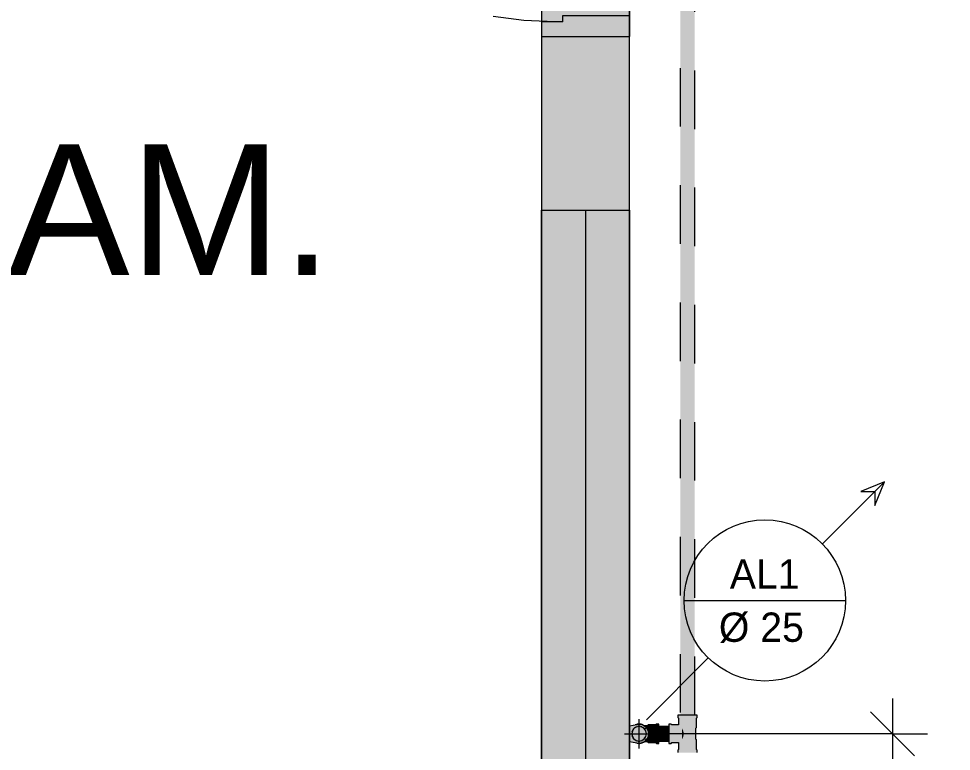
# Model space of a CAD drawing. Header units: metres. Extents: x 34 to 87, y -2.3 to 19.3.
# Drawn here: x 72.306 to 73.896, y 1.32 to 2.57 of the extents above; entities that cross this region are included whole.
import ezdxf

# ---------------------------------------------------------------- set-up
doc = ezdxf.new("R2010")
doc.units = ezdxf.units.M
doc.linetypes.add('Aligning Line', pattern=[0.012, 0.006, -0.006])
doc.linetypes.add('IMPORT-HIDDEN2 _2_', pattern=[0.1875, 0.125, -0.0625])
for name, color, linetype, lineweight in [('A-ANNO-DIMS', 7, 'Continuous', 5), ('A-ANNO-DIMS-25', 7, 'Continuous', 5), ('A-ANNO-NOTE', 7, 'Continuous', 5), ('ARQ-ELEV6', 7, 'Continuous', 5), ('ARQ-PAR', 7, 'Continuous', 5), ('ARQ-POR', 7, 'Continuous', 5), ('ARQ-TEXTO-AMBIENTES-50', 7, 'Continuous', 5), ('P-PIPE', 7, 'Continuous', 5), ('P-PIPE-CNTR', 7, 'Continuous', 5), ('S-BEAM', 7, 'Continuous', 5)]:
    doc.layers.add(name, color=color, linetype=linetype, lineweight=lineweight)
doc.layers.add('ARQ_1100_BASE_TÉRREO_GARAGEM_dwg', color=7, linetype='Continuous', lineweight=5, true_color=0x767676)
doc.styles.add('Arial_1', font='arial.ttf', dxfattribs={"height": 0.075})
doc.styles.add('Century Gothic', font='GOTHIC.TTF', dxfattribs={"height": 0.05})
doc.styles.add('SansSerif', font='sanss___.ttf', dxfattribs={"height": 0.222776})
doc.dimstyles.new('Diagonal_-_2_mm_Arial_-_PRETO', dxfattribs={"dimscale": 0.3048, "dimtxt": 0.076519, "dimasz": 0.246063, "dimexe": 0.19685, "dimexo": 0.123031, "dimgap": 0.04101, "dimtad": 1, "dimrnd": 0.01, "dimzin": 0, "dimdsep": 46, "dimtxsty": 'Arial_1', "dimblk1": 'OBLIQUE', "dimblk2": 'OBLIQUE', "dimsah": 1, "dimcen": 0.09, "dimdle": 0.19685, "dimazin": 0, "dimtfac": 1, "dimtdec": 4, "dimtix": 1, "dimtmove": 0, "dimatfit": 3, "dimfxl": 1, "dimtvp": 1, "dimtolj": 1, "dimtzin": 0, "dimarcsym": 2})

# ---------------------------------------------------------------- blocks, each defined once
blk = doc.blocks.new('IFC_ifc-6-TÉRREO - 01')
at = {"layer": 'S-BEAM', "true_color": 0x767657}
blk.add_hatch(color=47, dxfattribs=at).paths.add_polyline_path([(44.0826, 0.3), (44.0826, 3.32), (43.9326, 3.32), (43.9326, 0.3)])
at = {"layer": 'S-BEAM', "color": 253, "lineweight": 18, "true_color": 0xaaaaaa}
for p, q in [((43.9326, 3.32), (43.9326, 0.3)), ((44.0826, 0.3), (44.0826, 3.32))]:
    blk.add_line(p, q, dxfattribs=at)
blk = doc.blocks.new('PVC Marrom Soldável_Abraçadeira - Abraçadeira_DN20mm e DN25mm-3601950-TÉRREO - 01')
at = {"layer": 'P-PIPE', "true_color": 0x69503c}
blk.add_hatch(color=27, dxfattribs=at).paths.add_polyline_path([(44.0988, 1.334), (44.1025, 1.3344), (44.106, 1.3355), (44.1099, 1.3383), (44.1116, 1.3401), (44.108, 1.3412), (44.1045, 1.3388), (44.1024, 1.3379), (44.0978, 1.3376), (44.0959, 1.3379), (44.0918, 1.3398), (44.0897, 1.3418), (44.088, 1.3443), (44.087, 1.3471), (44.0866, 1.35), (44.0874, 1.3541), (44.0883, 1.3563), (44.091, 1.3594), (44.0929, 1.3608), (44.0973, 1.3624), (44.1002, 1.3624), (44.1031, 1.3618), (44.1058, 1.3606), (44.1081, 1.3587), (44.1117, 1.3599), (44.1081, 1.3631), (44.106, 1.3645), (44.1024, 1.3657), (44.0978, 1.3659), (44.0952, 1.3655), (44.0826, 1.363), (44.0826, 1.337), (44.0978, 1.3341)])
at = {"layer": 'P-PIPE'}
for p, q in [((44.0952, 1.3655), (44.0826, 1.363)), ((44.0826, 1.363), (44.0826, 1.337)), ((44.1081, 1.3587), (44.1117, 1.3599)), ((44.0826, 1.337), (44.0952, 1.3345)), ((44.1117, 1.3401), (44.1081, 1.3413))]:
    blk.add_line(p, q, dxfattribs=at)
for radius, start, end in [(0.0125, 152.817, 166.4085), (0.0125, 136.9487, 145.696), (0.0125, 122.57, 130.9937), (0.0125, 108.1612, 116.4725), (0.016, 38.3044, 104.1717), (0.0125, 93.6997, 102.0332), (0.0125, 79.1334, 87.6376), (0.0125, 64.3136, 73.2676), (0.0125, 44.0851, 57.6766), (0.0125, 193.5915, 207.183), (0.0125, 214.304, 223.0513), (0.0125, 229.0063, 237.43), (0.0125, 243.5275, 251.8388), (0.016, 255.8283, 321.6956), (0.0125, 257.9668, 266.3003), (0.0125, 272.3624, 280.8666), (0.0125, 286.7324, 295.6864), (0.0125, 302.3234, 315.9149)]:
    blk.add_arc((44.0991, 1.35), radius, start, end, dxfattribs=at)
blk = doc.blocks.new('AF_Soldavel_Joelho 45_1 - Standard-3713266-TÉRREO - 01')
at = {"layer": 'P-PIPE', "true_color": 0x69503c}
h = blk.add_hatch(color=27, dxfattribs=at)
h.paths.add_polyline_path([(44.0991, 1.3335), (44.1041, 1.3344), (44.1081, 1.3363), (44.1112, 1.3389), (44.1137, 1.3425), (44.1152, 1.3468), (44.1156, 1.3501), (44.1147, 1.3552), (44.1131, 1.3587), (44.1099, 1.3623), (44.1067, 1.3646), (44.1024, 1.3661), (44.0987, 1.3664), (44.0938, 1.3655), (44.0931, 1.3651), (44.0988, 1.366), (44.1037, 1.3652), (44.1065, 1.3641), (44.1099, 1.3617), (44.1117, 1.3599), (44.1081, 1.3587), (44.1099, 1.3563), (44.1112, 1.3528), (44.1115, 1.349), (44.1108, 1.3457), (44.1099, 1.3438), (44.1081, 1.3413), (44.1116, 1.34), (44.1081, 1.3369), (44.1058, 1.3355), (44.1025, 1.3344), (44.0978, 1.3341), (44.0938, 1.3345), (44.0955, 1.334), (44.099, 1.3335)])
h.paths.add_polyline_path([(44.1027, 1.3381), (44.1034, 1.3383), (44.1029, 1.3382)])
h.paths.add_polyline_path([(44.1056, 1.3393), (44.1066, 1.3401), (44.1057, 1.3394)])
for points in [[(44.1134, 1.3582), (44.1134, 1.364), (44.1081, 1.3638), (44.1113, 1.361), (44.1134, 1.3583)], [(44.1145, 1.3556), (44.1143, 1.3649), (44.1134, 1.364), (44.1137, 1.3575), (44.1143, 1.3562)], [(44.1201, 1.35), (44.1272, 1.35), (44.1272, 1.3649), (44.1145, 1.3649), (44.1147, 1.3552), (44.1152, 1.3532), (44.1156, 1.35)], [(44.1286, 1.35), (44.1286, 1.3662), (44.1272, 1.3646), (44.1272, 1.35)], [(44.1286, 1.35), (44.1326, 1.35), (44.1326, 1.3665), (44.1286, 1.3662), (44.1286, 1.3504)], [(44.1134, 1.336), (44.1132, 1.3414), (44.1099, 1.3377), (44.108, 1.336), (44.1132, 1.336)], [(44.1145, 1.3349), (44.1142, 1.3438), (44.1134, 1.3413), (44.1134, 1.336), (44.1143, 1.3351)], [(44.1145, 1.3349), (44.1272, 1.3354), (44.1272, 1.35), (44.1156, 1.3499), (44.1147, 1.3448), (44.1145, 1.3438), (44.1145, 1.3351)], [(44.1286, 1.3338), (44.1286, 1.35), (44.1272, 1.35), (44.1275, 1.3349), (44.1283, 1.3341)], [(44.1326, 1.3335), (44.1326, 1.35), (44.1286, 1.35), (44.1286, 1.3338)]]:
    blk.add_hatch(color=27, dxfattribs=at).paths.add_polyline_path(points)
at = {"layer": 'P-PIPE'}
for p, q in [((44.1077, 1.364), (44.1134, 1.364)), ((44.1145, 1.3651), (44.1134, 1.364)), ((44.1134, 1.364), (44.1134, 1.3583)), ((44.1134, 1.3583), (44.1134, 1.364)), ((44.1145, 1.3556), (44.1145, 1.3651)), ((44.1272, 1.3651), (44.1145, 1.3651)), ((44.1145, 1.3651), (44.1145, 1.3556)), ((44.1286, 1.3665), (44.1272, 1.3651)), ((44.1272, 1.3651), (44.1272, 1.35)), ((44.1326, 1.3665), (44.1286, 1.3665)), ((44.1286, 1.3665), (44.1286, 1.35)), ((44.1326, 1.35), (44.1326, 1.3665)), ((44.1134, 1.336), (44.1077, 1.336)), ((44.1134, 1.3417), (44.1134, 1.3365)), ((44.1134, 1.3365), (44.1134, 1.3417)), ((44.1134, 1.3364), (44.1134, 1.336)), ((44.1134, 1.336), (44.1134, 1.3364)), ((44.1134, 1.336), (44.1145, 1.3349)), ((44.1145, 1.3349), (44.1145, 1.3444)), ((44.1145, 1.3444), (44.1145, 1.3349)), ((44.1272, 1.35), (44.1272, 1.3349)), ((44.1286, 1.35), (44.1286, 1.3335)), ((44.1326, 1.3335), (44.1326, 1.35)), ((44.1145, 1.3349), (44.1272, 1.3349)), ((44.1272, 1.3349), (44.1286, 1.3335)), ((44.1286, 1.3335), (44.1326, 1.3335))]:
    blk.add_line(p, q, dxfattribs=at)
for start, end in [(0, 113.7035), (96.6452, 102.0198), (77.975, 83.3533), (36.6457, 42.0216), (17.9767, 23.3538), (246.2965, 0), (317.9784, 323.3543), (336.6462, 342.0233), (257.9802, 263.3548), (276.6467, 282.025)]:
    blk.add_arc((44.0991, 1.35), 0.0165, start, end, dxfattribs=at)
blk = doc.blocks.new('ARQ_1100_BASE_TÉRREO_GARAGEM_dwg-3696053-TÉRREO - 01')
at = {"color": 253, "lineweight": 5, "true_color": 0xaaaaaa}
for p, q in [((44.0826, 3.22), (44.0826, 2.54)), ((44.0076, 2.2433), (44.0076, 0.4))]:
    blk.add_line(p, q, dxfattribs=at)
at = {"layer": 'ARQ-ELEV6', "color": 253, "true_color": 0xaaaaaa, "flags": 128}
for points in [[(43.9326, 2.2433), (44.0826, 2.2433), (44.0826, 1.363)], [(44.0826, 1.337), (44.0826, 0.4), (43.9326, 0.4), (43.9326, 2.2433)]]:
    blk.add_lwpolyline(points, dxfattribs=at)
at = {"layer": 'ARQ-PAR', "color": 253, "true_color": 0xaaaaaa}
blk.add_line((44.0826, 1.363), (44.0826, 2.54), dxfattribs=at)
at = {"layer": 'ARQ-PAR', "color": 253, "true_color": 0xaaaaaa, "flags": 128}
for points in [[(43.9326, 2.54), (43.9326, 0.2), (41.3326, 0.2)], [(44.6316, 0.2), (44.0826, 0.2), (44.0826, 1.337)]]:
    blk.add_lwpolyline(points, dxfattribs=at)
at = {"layer": 'ARQ-POR', "color": 253, "true_color": 0xaaaaaa, "flags": 128}
blk.add_lwpolyline([(44.0826, 2.575), (43.9686, 2.575), (43.9686, 2.565), (43.9326, 2.565), (43.9326, 2.555), (43.9326, 2.54), (44.0826, 2.54), (44.0826, 2.575)], dxfattribs=at)
at = {"layer": 'ARQ-POR', "color": 253, "linetype": 'IMPORT-HIDDEN2 _2_', "true_color": 0xaaaaaa}
blk.add_arc((43.9689, 3.3193), 0.7543, 192.5774, 269.9718, dxfattribs=at)
at = {"layer": 'ARQ-TEXTO-AMBIENTES-50', "insert": (43.5762, 2.3557), "char_height": 0.22278, "width": 2.365423, "attachment_point": 3, "line_spacing_factor": 0.957023, "style": 'SansSerif'}
blk.add_mtext('MONITORAM.', dxfattribs=at)
blk = doc.blocks.new('DIMBLOCK38-TÉRREO - 01')
at = {"layer": 'A-ANNO-DIMS-25'}
for p, q in [((73.7959, 1.41), (73.7959, 0.14)), ((73.7959, 1.35), (73.4016, 1.35)), ((73.7959, 1.35), (73.8559, 1.35)), ((73.7959, 0.2), (73.3763, 0.2)), ((73.7959, 0.2), (73.8559, 0.2))]:
    blk.add_line(p, q, dxfattribs=at)
at = {"layer": 'A-ANNO-DIMS-25', "lineweight": 20}
for p, q in [((73.7959, 1.35), (73.7584, 1.3875)), ((73.7959, 1.35), (73.8334, 1.3125)), ((73.7959, 0.2), (73.7584, 0.2375)), ((73.7959, 0.2), (73.8334, 0.1625))]:
    blk.add_line(p, q, dxfattribs=at)
at = {"layer": 'A-ANNO-DIMS-25', "color": 0, "insert": (73.6861, 0.6738), "char_height": 0.075, "width": 0.242979, "attachment_point": 1, "rotation": 90, "line_spacing_factor": 0.941778, "style": 'Arial_1'}
blk.add_mtext('1,15', dxfattribs=at)
blk = doc.blocks.new('_Oblique')
at = {"color": 0, "linetype": 'ByBlock', "lineweight": -2}
blk.add_line((-0.5, -0.5), (0.5, 0.5), dxfattribs=at)
blk = doc.blocks.new('Marcador de Tubulação Circular Century 2 - Sobe-874581-TÉRREO - 01')
at = {"layer": 'A-ANNO-NOTE'}
for p, q in [((0.011459, 0.006828), (0.007216, 0.002585)), ((0.011459, 0.006828), (0.009837, 0.006173)), ((0.010803, 0.005207), (0.011459, 0.006828)), ((0.009837, 0.006173), (0.010803, 0.006173)), ((0.010803, 0.006173), (0.010803, 0.005207)), ((-0.002208, -0.001269), (0.008792, -0.001269)), ((-0.004786, -0.009416), (-0.000562, -0.005193))]:
    blk.add_line(p, q, dxfattribs=at)
blk.add_circle((0.003292, -0.001269), 0.0055, dxfattribs=at)

msp = doc.modelspace()

# ---------------------------------------------------------------- hatches: boundary and pattern name
at = {"layer": 'P-PIPE', "true_color": 0x00ffff}
for points in [[(73.4446, 1.382), (73.4466, 1.382), (73.4466, 5.2861), (73.4341, 5.2861), (73.4343, 1.382), (73.4439, 1.382)], [(73.4528, 1.382), (73.4591, 1.382), (73.4588, 5.2861), (73.4466, 5.2861), (73.4466, 1.382), (73.4528, 1.382)], [(73.3641, 1.3375), (73.3673, 1.3379), (73.3703, 1.3392), (73.3729, 1.3412), (73.3749, 1.3438), (73.3761, 1.3468), (73.3766, 1.35), (73.3761, 1.3532), (73.3749, 1.3563), (73.3729, 1.3588), (73.3703, 1.3608), (73.3663, 1.3622), (73.363, 1.3624), (73.3601, 1.3618), (73.3569, 1.3602), (73.3552, 1.3588), (73.3532, 1.3563), (73.352, 1.3532), (73.3516, 1.35), (73.352, 1.3468), (73.3532, 1.3438), (73.3559, 1.3406), (73.3578, 1.3392), (73.3615, 1.3378), (73.3638, 1.3375)], [(73.4146, 1.35), (73.4144, 1.3625), (73.3976, 1.3624), (73.3976, 1.35), (73.4073, 1.35)], [(73.4146, 1.3375), (73.4146, 1.35), (73.3976, 1.35), (73.3976, 1.3375), (73.4073, 1.3375)]]:
    msp.add_hatch(color=4, dxfattribs=at).paths.add_polyline_path(points)
at = {"layer": 'P-PIPE', "true_color": 0x69503c}
for points in [[(73.4301, 1.378), (73.4631, 1.378), (73.4631, 1.382), (73.4301, 1.382), (73.4301, 1.3785)], [(73.4433, 1.3766), (73.4617, 1.3766), (73.4631, 1.378), (73.4301, 1.378), (73.4318, 1.3766), (73.4433, 1.3766)], [(73.4466, 1.3605), (73.4617, 1.3605), (73.4617, 1.3766), (73.4315, 1.3766), (73.4315, 1.3651), (73.4361, 1.3605), (73.4455, 1.3605)], [(73.4178, 1.3335), (73.4186, 1.3335), (73.4186, 1.3665), (73.4146, 1.3665), (73.4146, 1.3335)], [(73.4186, 1.3335), (73.42, 1.3353), (73.42, 1.3651), (73.4186, 1.3665), (73.4186, 1.334)], [(73.42, 1.3349), (73.4315, 1.3349), (73.4361, 1.3395), (73.4361, 1.3605), (73.4315, 1.3651), (73.42, 1.3651), (73.42, 1.3353)], [(73.4361, 1.3395), (73.4372, 1.3409), (73.437, 1.3596), (73.4361, 1.3605), (73.4361, 1.3401)], [(73.4433, 1.3594), (73.4607, 1.3596), (73.4617, 1.3605), (73.4361, 1.3605), (73.4372, 1.3594), (73.4433, 1.3594)], [(73.4372, 1.3406), (73.4393, 1.3449), (73.4401, 1.3477), (73.4404, 1.35), (73.4396, 1.3544), (73.4377, 1.3584), (73.4372, 1.3594), (73.4372, 1.3409)], [(73.4528, 1.35), (73.4606, 1.35), (73.4606, 1.3594), (73.4372, 1.3594), (73.439, 1.3558), (73.4399, 1.3534), (73.4404, 1.35), (73.4528, 1.35)], [(73.4357, 1.3234), (73.4617, 1.3234), (73.4617, 1.3395), (73.4358, 1.3393), (73.4315, 1.3349), (73.4315, 1.3234), (73.435, 1.3234)], [(73.4528, 1.3395), (73.4617, 1.3395), (73.4602, 1.3406), (73.437, 1.3404), (73.4361, 1.3395), (73.4528, 1.3395)], [(73.4389, 1.3406), (73.4606, 1.3406), (73.4606, 1.35), (73.4404, 1.35), (73.4398, 1.3462), (73.4382, 1.3424), (73.4372, 1.3406), (73.4387, 1.3406)], [(73.4528, 1.322), (73.4631, 1.322), (73.4612, 1.3234), (73.4315, 1.3234), (73.4301, 1.322), (73.4525, 1.322)], [(73.4528, 1.318), (73.4631, 1.318), (73.4631, 1.322), (73.4301, 1.322), (73.4301, 1.318), (73.4525, 1.318)]]:
    msp.add_hatch(color=27, dxfattribs=at).paths.add_polyline_path(points)

# ---------------------------------------------------------------- linework, layer by layer
at = {"layer": 'P-PIPE', "linetype": 'Aligning Line'}
for p, q in [((73.4341, 5.2861), (73.4341, 1.382)), ((73.4591, 1.382), (73.4591, 5.2861))]:
    msp.add_line(p, q, dxfattribs=at)
at = {"layer": 'P-PIPE'}
for p, q in [((73.4301, 1.382), (73.4301, 1.378)), ((73.4631, 1.382), (73.4301, 1.382)), ((73.4301, 1.378), (73.4315, 1.3766)), ((73.4315, 1.3766), (73.4315, 1.3651)), ((73.4617, 1.3766), (73.4631, 1.378)), ((73.4617, 1.3605), (73.4617, 1.3766)), ((73.4631, 1.378), (73.4631, 1.382)), ((73.4146, 1.3625), (73.3976, 1.3625)), ((73.4186, 1.3665), (73.4146, 1.3665)), ((73.4146, 1.3665), (73.4146, 1.3335)), ((73.42, 1.3651), (73.4186, 1.3665)), ((73.4315, 1.3651), (73.42, 1.3651)), ((73.4606, 1.3594), (73.4617, 1.3605)), ((73.4606, 1.35), (73.4606, 1.3594)), ((73.3976, 1.3375), (73.4146, 1.3375)), ((73.4606, 1.3406), (73.4606, 1.35)), ((73.4617, 1.3395), (73.4606, 1.3406)), ((73.4617, 1.3234), (73.4617, 1.3395)), ((73.4146, 1.3335), (73.4186, 1.3335)), ((73.4186, 1.3335), (73.42, 1.3349)), ((73.42, 1.3349), (73.4315, 1.3349)), ((73.4315, 1.3234), (73.4301, 1.322)), ((73.4301, 1.322), (73.4301, 1.318)), ((73.4315, 1.3349), (73.4315, 1.3234)), ((73.4631, 1.322), (73.4617, 1.3234)), ((73.4631, 1.318), (73.4631, 1.322))]:
    msp.add_line(p, q, dxfattribs=at)
for start, end in [(90, 180), (0, 90), (180, 270), (270, 0)]:
    msp.add_arc((73.3641, 1.35), 0.0125, start, end, dxfattribs=at)
at = {"layer": 'P-PIPE-CNTR'}
for p, q in [((73.3641, 1.366), (73.3641, 1.375)), ((73.3641, 1.325), (73.3641, 1.375)), ((73.3391, 1.35), (73.3476, 1.35)), ((73.3391, 1.35), (73.3891, 1.35)), ((73.3766, 1.35), (73.3891, 1.35)), ((73.3641, 1.325), (73.3641, 1.334))]:
    msp.add_line(p, q, dxfattribs=at)

# ---------------------------------------------------------------- block references
at = {"lineweight": 5}
msp.add_blockref('IFC_ifc-6-TÉRREO - 01', (29.2649, 0), dxfattribs=at)
at = {"layer": 'A-ANNO-NOTE', "xscale": 25, "yscale": 25, "zscale": 25}
msp.add_blockref('Marcador de Tubulação Circular Century 2 - Sobe-874581-TÉRREO - 01', (73.4961, 1.6092), dxfattribs=at)
at = {"layer": 'ARQ_1100_BASE_TÉRREO_GARAGEM_dwg', "color": 253, "true_color": 0xaaaaaa}
msp.add_blockref('ARQ_1100_BASE_TÉRREO_GARAGEM_dwg-3696053-TÉRREO - 01', (29.2649, 0), dxfattribs=at)
at = {"layer": 'P-PIPE'}
for name in ['PVC Marrom Soldável_Abraçadeira - Abraçadeira_DN20mm e DN25mm-3601950-TÉRREO - 01', 'AF_Soldavel_Joelho 45_1 - Standard-3713266-TÉRREO - 01']:
    msp.add_blockref(name, (29.2649, 0), dxfattribs=at)

# ---------------------------------------------------------------- texts
at = {"layer": 'A-ANNO-NOTE', "char_height": 0.05, "attachment_point": 1, "style": 'Century Gothic'}
for s, insert, width in [('AL1', (73.5188, 1.6476), 0.146308), ('Ø 25', (73.5001, 1.5569), 0.194409)]:
    msp.add_mtext(s, dxfattribs=dict(at, insert=insert, width=width))

# ---------------------------------------------------------------- dimensions: what is measured, and where the dimension line sits
at = {"layer": 'A-ANNO-DIMS'}
dim = msp.add_linear_dim(base=(73.7959, 0.2), p1=(73.3641, 1.35), p2=(73.3388, 0.2), angle=90, dimstyle='Diagonal_-_2_mm_Arial_-_PRETO', override={"dimpost": '<>', "dimfxl": 1.150278}, dxfattribs=at)
dim.commit()
dim.dimension.update_dxf_attribs({"geometry": 'DIMBLOCK38-TÉRREO - 01', "text_midpoint": (73.7451, 0.775)})

doc.saveas('drawing.dxf')
